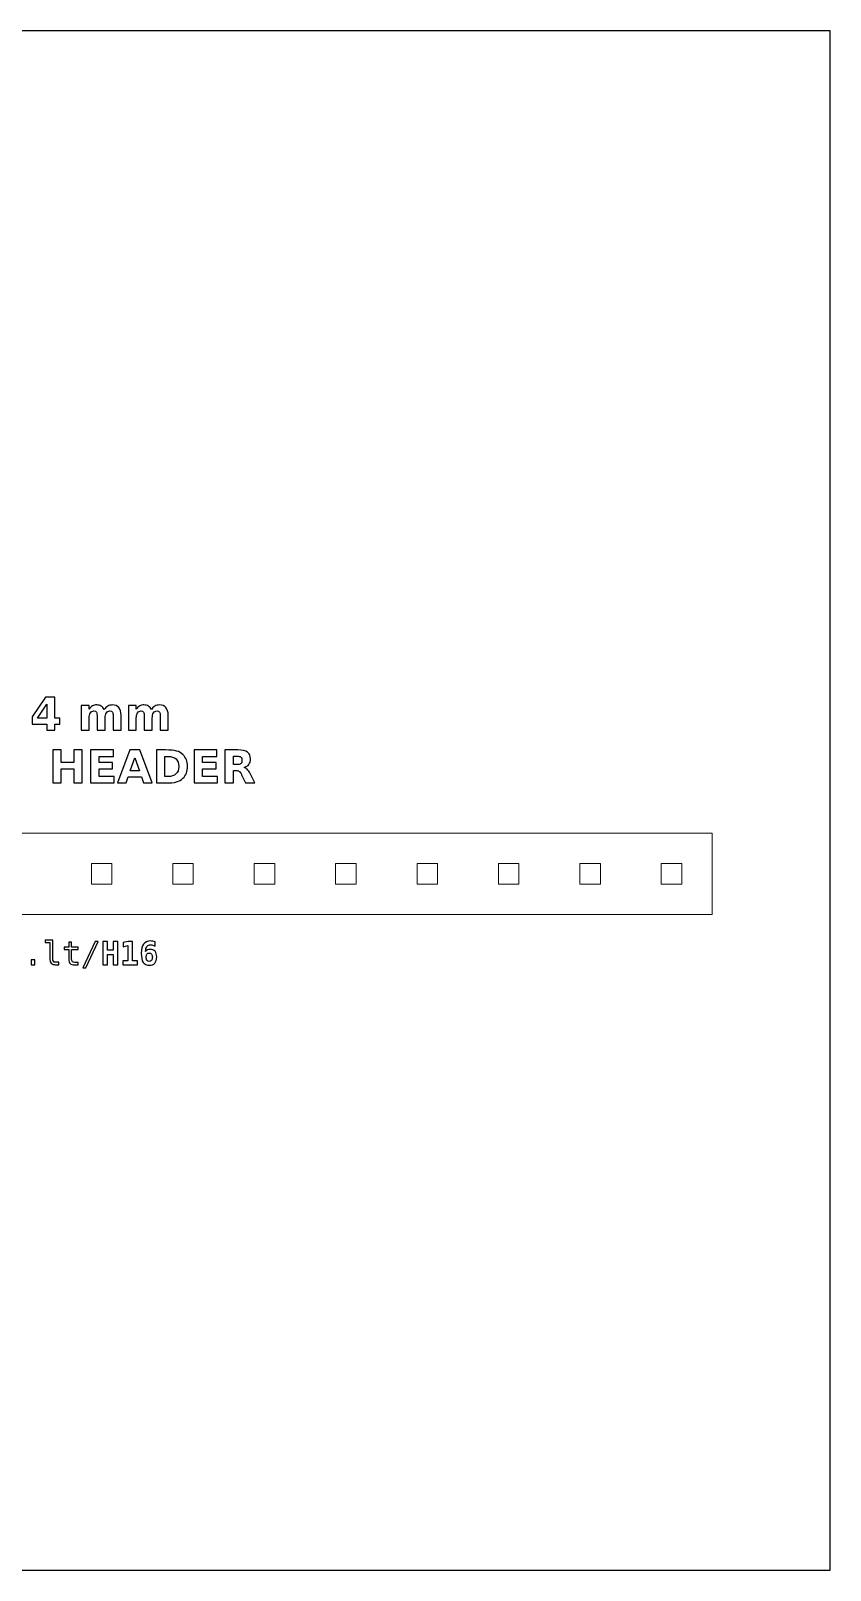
# Model space of a CAD drawing. Header units: centimetres. Extents: x -12.9 to -8.1, y -17.25 to -12.45.
# Drawn here: x -10.594 to -8.1, y -17.25 to -12.45 of the extents above; entities that cross this region are included whole.
import ezdxf

# ---------------------------------------------------------------- set-up
doc = ezdxf.new("R2010")
doc.units = ezdxf.units.CM
doc.header["$MEASUREMENT"] = 0
doc.layers.add('Layer 1', color=7, linetype='Continuous')

msp = doc.modelspace()

# ---------------------------------------------------------------- linework, layer by layer
at = {"layer": 'Layer 1', "color": 7}
msp.add_lwpolyline([(-12.9, -17.25), (-8.1, -17.25), (-8.1, -12.45), (-12.9, -12.45), (-12.9, -17.25)], close=True, dxfattribs=at)
at = {"layer": 'Layer 1', "color": 7, "lineweight": 20}
for points in [[(-12.532, -15.20555), (-8.468, -15.20555), (-8.468, -14.95155), (-12.532, -14.95155), (-12.532, -15.20555)], [(-10.405, -15.11055), (-10.341, -15.11055), (-10.341, -15.04655), (-10.405, -15.04655), (-10.405, -15.11055)], [(-10.151, -15.11055), (-10.087, -15.11055), (-10.087, -15.04655), (-10.151, -15.04655), (-10.151, -15.11055)], [(-9.897, -15.11055), (-9.833, -15.11055), (-9.833, -15.04655), (-9.897, -15.04655), (-9.897, -15.11055)], [(-9.643, -15.11055), (-9.579, -15.11055), (-9.579, -15.04655), (-9.643, -15.04655), (-9.643, -15.11055)], [(-9.389, -15.11055), (-9.325, -15.11055), (-9.325, -15.04655), (-9.389, -15.04655), (-9.389, -15.11055)], [(-9.135, -15.11055), (-9.071, -15.11055), (-9.071, -15.04655), (-9.135, -15.04655), (-9.135, -15.11055)], [(-8.881, -15.11055), (-8.817, -15.11055), (-8.817, -15.04655), (-8.881, -15.04655), (-8.881, -15.11055)], [(-8.627, -15.11055), (-8.563, -15.11055), (-8.563, -15.04655), (-8.627, -15.04655), (-8.627, -15.11055)]]:
    msp.add_lwpolyline(points, close=True, dxfattribs=at)
at = {"layer": 'Layer 1', "color": 250}
for points, knots in [([(-10.54815, -14.52815), (-10.54815, -14.52815), (-10.51865, -14.52815), (-10.51865, -14.52815), (-10.51865, -14.52815), (-10.51865, -14.52815), (-10.51865, -14.59306), (-10.51865, -14.59306), (-10.51865, -14.59306), (-10.51865, -14.59306), (-10.50398, -14.59306), (-10.50398, -14.59306), (-10.50398, -14.59306), (-10.50398, -14.59306), (-10.50398, -14.61228), (-10.50398, -14.61228), (-10.50398, -14.61228), (-10.50398, -14.61228), (-10.51865, -14.61228), (-10.51865, -14.61228), (-10.51865, -14.61228), (-10.51865, -14.61228), (-10.51865, -14.63102), (-10.51865, -14.63102), (-10.51865, -14.63102), (-10.51865, -14.63102), (-10.54372, -14.63102), (-10.54372, -14.63102), (-10.54372, -14.63102), (-10.54372, -14.63102), (-10.54372, -14.61228), (-10.54372, -14.61228), (-10.54372, -14.61228), (-10.54372, -14.61228), (-10.58935, -14.61228), (-10.58935, -14.61228), (-10.58935, -14.61228), (-10.58935, -14.61228), (-10.58935, -14.58953), (-10.58935, -14.58953), (-10.58935, -14.58953), (-10.58935, -14.58953), (-10.54815, -14.52815), (-10.54815, -14.52815)], [0, 0, 0, 0, 0.0909091, 0.0909091, 0.0909091, 0.0909091, 0.1818182, 0.1818182, 0.1818182, 0.1818182, 0.2727273, 0.2727273, 0.2727273, 0.2727273, 0.3636364, 0.3636364, 0.3636364, 0.3636364, 0.4545455, 0.4545455, 0.4545455, 0.4545455, 0.5454545, 0.5454545, 0.5454545, 0.5454545, 0.6363636, 0.6363636, 0.6363636, 0.6363636, 0.7272727, 0.7272727, 0.7272727, 0.7272727, 0.8181818, 0.8181818, 0.8181818, 0.8181818, 0.9090909, 0.9090909, 0.9090909, 0.9090909, 1, 1, 1, 1]), ([(-10.54372, -14.55), (-10.54372, -14.55), (-10.57282, -14.59306), (-10.57282, -14.59306), (-10.57282, -14.59306), (-10.57282, -14.59306), (-10.54372, -14.59306), (-10.54372, -14.59306), (-10.54372, -14.59306), (-10.54372, -14.59306), (-10.54372, -14.55), (-10.54372, -14.55)], [0, 0, 0, 0, 0.3333333, 0.3333333, 0.3333333, 0.3333333, 0.6666667, 0.6666667, 0.6666667, 0.6666667, 1, 1, 1, 1]), ([(-10.36501, -14.56667), (-10.36188, -14.5619), (-10.35819, -14.55825), (-10.35388, -14.55576), (-10.35388, -14.55576), (-10.34958, -14.55324), (-10.34488, -14.552), (-10.33973, -14.552), (-10.33973, -14.552), (-10.33086, -14.552), (-10.32411, -14.55473), (-10.31948, -14.56021), (-10.31948, -14.56021), (-10.31484, -14.56566), (-10.31251, -14.57361), (-10.31251, -14.58403), (-10.31251, -14.58403), (-10.31251, -14.58403), (-10.31251, -14.63102), (-10.31251, -14.63102), (-10.31251, -14.63102), (-10.31251, -14.63102), (-10.33733, -14.63102), (-10.33733, -14.63102), (-10.33733, -14.63102), (-10.33733, -14.63102), (-10.33733, -14.59078), (-10.33733, -14.59078), (-10.33733, -14.59078), (-10.33728, -14.59019), (-10.33726, -14.58958), (-10.33723, -14.58892), (-10.33723, -14.58892), (-10.33721, -14.58829), (-10.33719, -14.58737), (-10.33719, -14.58617), (-10.33719, -14.58617), (-10.33719, -14.58071), (-10.33798, -14.57674), (-10.33961, -14.57429), (-10.33961, -14.57429), (-10.34121, -14.57182), (-10.34379, -14.5706), (-10.34737, -14.5706), (-10.34737, -14.5706), (-10.35207, -14.5706), (-10.35567, -14.57253), (-10.35823, -14.57639), (-10.35823, -14.57639), (-10.36077, -14.58024), (-10.36209, -14.58582), (-10.36219, -14.59313), (-10.36219, -14.59313), (-10.36219, -14.59313), (-10.36219, -14.63102), (-10.36219, -14.63102), (-10.36219, -14.63102), (-10.36219, -14.63102), (-10.387, -14.63102), (-10.387, -14.63102), (-10.387, -14.63102), (-10.387, -14.63102), (-10.387, -14.59078), (-10.387, -14.59078), (-10.387, -14.59078), (-10.387, -14.58224), (-10.38773, -14.57674), (-10.38921, -14.57429), (-10.38921, -14.57429), (-10.39067, -14.57182), (-10.39328, -14.5706), (-10.39704, -14.5706), (-10.39704, -14.5706), (-10.40179, -14.5706), (-10.40544, -14.57255), (-10.408, -14.57643), (-10.408, -14.57643), (-10.41056, -14.58031), (-10.41186, -14.58584), (-10.41186, -14.59306), (-10.41186, -14.59306), (-10.41186, -14.59306), (-10.41186, -14.63102), (-10.41186, -14.63102), (-10.41186, -14.63102), (-10.41186, -14.63102), (-10.43667, -14.63102), (-10.43667, -14.63102), (-10.43667, -14.63102), (-10.43667, -14.63102), (-10.43667, -14.55386), (-10.43667, -14.55386), (-10.43667, -14.55386), (-10.43667, -14.55386), (-10.41186, -14.55386), (-10.41186, -14.55386), (-10.41186, -14.55386), (-10.41186, -14.55386), (-10.41186, -14.56517), (-10.41186, -14.56517), (-10.41186, -14.56517), (-10.40882, -14.56079), (-10.40534, -14.55753), (-10.40141, -14.55531), (-10.40141, -14.55531), (-10.39749, -14.5531), (-10.39316, -14.552), (-10.38843, -14.552), (-10.38843, -14.552), (-10.38312, -14.552), (-10.37839, -14.55329), (-10.37432, -14.55586), (-10.37432, -14.55586), (-10.37023, -14.55844), (-10.36712, -14.56204), (-10.36501, -14.56667)], [0, 0, 0, 0, 0.0344828, 0.0344828, 0.0344828, 0.0344828, 0.0689655, 0.0689655, 0.0689655, 0.0689655, 0.1034483, 0.1034483, 0.1034483, 0.1034483, 0.137931, 0.137931, 0.137931, 0.137931, 0.1724138, 0.1724138, 0.1724138, 0.1724138, 0.2068966, 0.2068966, 0.2068966, 0.2068966, 0.2413793, 0.2413793, 0.2413793, 0.2413793, 0.2758621, 0.2758621, 0.2758621, 0.2758621, 0.3103448, 0.3103448, 0.3103448, 0.3103448, 0.3448276, 0.3448276, 0.3448276, 0.3448276, 0.3793103, 0.3793103, 0.3793103, 0.3793103, 0.4137931, 0.4137931, 0.4137931, 0.4137931, 0.4482759, 0.4482759, 0.4482759, 0.4482759, 0.4827586, 0.4827586, 0.4827586, 0.4827586, 0.5172414, 0.5172414, 0.5172414, 0.5172414, 0.5517241, 0.5517241, 0.5517241, 0.5517241, 0.5862069, 0.5862069, 0.5862069, 0.5862069, 0.6206897, 0.6206897, 0.6206897, 0.6206897, 0.6551724, 0.6551724, 0.6551724, 0.6551724, 0.6896552, 0.6896552, 0.6896552, 0.6896552, 0.7241379, 0.7241379, 0.7241379, 0.7241379, 0.7586207, 0.7586207, 0.7586207, 0.7586207, 0.7931034, 0.7931034, 0.7931034, 0.7931034, 0.8275862, 0.8275862, 0.8275862, 0.8275862, 0.862069, 0.862069, 0.862069, 0.862069, 0.8965517, 0.8965517, 0.8965517, 0.8965517, 0.9310345, 0.9310345, 0.9310345, 0.9310345, 0.9655172, 0.9655172, 0.9655172, 0.9655172, 1, 1, 1, 1]), ([(-10.21797, -14.56667), (-10.21484, -14.5619), (-10.21115, -14.55825), (-10.20684, -14.55576), (-10.20684, -14.55576), (-10.20254, -14.55324), (-10.19784, -14.552), (-10.19269, -14.552), (-10.19269, -14.552), (-10.18382, -14.552), (-10.17707, -14.55473), (-10.17244, -14.56021), (-10.17244, -14.56021), (-10.1678, -14.56566), (-10.16547, -14.57361), (-10.16547, -14.58403), (-10.16547, -14.58403), (-10.16547, -14.58403), (-10.16547, -14.63102), (-10.16547, -14.63102), (-10.16547, -14.63102), (-10.16547, -14.63102), (-10.19029, -14.63102), (-10.19029, -14.63102), (-10.19029, -14.63102), (-10.19029, -14.63102), (-10.19029, -14.59078), (-10.19029, -14.59078), (-10.19029, -14.59078), (-10.19024, -14.59019), (-10.19022, -14.58958), (-10.19019, -14.58892), (-10.19019, -14.58892), (-10.19017, -14.58829), (-10.19015, -14.58737), (-10.19015, -14.58617), (-10.19015, -14.58617), (-10.19015, -14.58071), (-10.19094, -14.57674), (-10.19257, -14.57429), (-10.19257, -14.57429), (-10.19417, -14.57182), (-10.19675, -14.5706), (-10.20033, -14.5706), (-10.20033, -14.5706), (-10.20503, -14.5706), (-10.20863, -14.57253), (-10.21119, -14.57639), (-10.21119, -14.57639), (-10.21373, -14.58024), (-10.21505, -14.58582), (-10.21515, -14.59313), (-10.21515, -14.59313), (-10.21515, -14.59313), (-10.21515, -14.63102), (-10.21515, -14.63102), (-10.21515, -14.63102), (-10.21515, -14.63102), (-10.23996, -14.63102), (-10.23996, -14.63102), (-10.23996, -14.63102), (-10.23996, -14.63102), (-10.23996, -14.59078), (-10.23996, -14.59078), (-10.23996, -14.59078), (-10.23996, -14.58224), (-10.24069, -14.57674), (-10.24217, -14.57429), (-10.24217, -14.57429), (-10.24363, -14.57182), (-10.24624, -14.5706), (-10.25, -14.5706), (-10.25, -14.5706), (-10.25475, -14.5706), (-10.2584, -14.57255), (-10.26096, -14.57643), (-10.26096, -14.57643), (-10.26352, -14.58031), (-10.26482, -14.58584), (-10.26482, -14.59306), (-10.26482, -14.59306), (-10.26482, -14.59306), (-10.26482, -14.63102), (-10.26482, -14.63102), (-10.26482, -14.63102), (-10.26482, -14.63102), (-10.28963, -14.63102), (-10.28963, -14.63102), (-10.28963, -14.63102), (-10.28963, -14.63102), (-10.28963, -14.55386), (-10.28963, -14.55386), (-10.28963, -14.55386), (-10.28963, -14.55386), (-10.26482, -14.55386), (-10.26482, -14.55386), (-10.26482, -14.55386), (-10.26482, -14.55386), (-10.26482, -14.56517), (-10.26482, -14.56517), (-10.26482, -14.56517), (-10.26178, -14.56079), (-10.2583, -14.55753), (-10.25437, -14.55531), (-10.25437, -14.55531), (-10.25045, -14.5531), (-10.24612, -14.552), (-10.24139, -14.552), (-10.24139, -14.552), (-10.23608, -14.552), (-10.23135, -14.55329), (-10.22728, -14.55586), (-10.22728, -14.55586), (-10.22319, -14.55844), (-10.22008, -14.56204), (-10.21797, -14.56667)], [0, 0, 0, 0, 0.0344828, 0.0344828, 0.0344828, 0.0344828, 0.0689655, 0.0689655, 0.0689655, 0.0689655, 0.1034483, 0.1034483, 0.1034483, 0.1034483, 0.137931, 0.137931, 0.137931, 0.137931, 0.1724138, 0.1724138, 0.1724138, 0.1724138, 0.2068966, 0.2068966, 0.2068966, 0.2068966, 0.2413793, 0.2413793, 0.2413793, 0.2413793, 0.2758621, 0.2758621, 0.2758621, 0.2758621, 0.3103448, 0.3103448, 0.3103448, 0.3103448, 0.3448276, 0.3448276, 0.3448276, 0.3448276, 0.3793103, 0.3793103, 0.3793103, 0.3793103, 0.4137931, 0.4137931, 0.4137931, 0.4137931, 0.4482759, 0.4482759, 0.4482759, 0.4482759, 0.4827586, 0.4827586, 0.4827586, 0.4827586, 0.5172414, 0.5172414, 0.5172414, 0.5172414, 0.5517241, 0.5517241, 0.5517241, 0.5517241, 0.5862069, 0.5862069, 0.5862069, 0.5862069, 0.6206897, 0.6206897, 0.6206897, 0.6206897, 0.6551724, 0.6551724, 0.6551724, 0.6551724, 0.6896552, 0.6896552, 0.6896552, 0.6896552, 0.7241379, 0.7241379, 0.7241379, 0.7241379, 0.7586207, 0.7586207, 0.7586207, 0.7586207, 0.7931034, 0.7931034, 0.7931034, 0.7931034, 0.8275862, 0.8275862, 0.8275862, 0.8275862, 0.862069, 0.862069, 0.862069, 0.862069, 0.8965517, 0.8965517, 0.8965517, 0.8965517, 0.9310345, 0.9310345, 0.9310345, 0.9310345, 0.9655172, 0.9655172, 0.9655172, 0.9655172, 1, 1, 1, 1]), ([(-10.52566, -14.6924), (-10.52566, -14.6924), (-10.49913, -14.6924), (-10.49913, -14.6924), (-10.49913, -14.6924), (-10.49913, -14.6924), (-10.49913, -14.73161), (-10.49913, -14.73161), (-10.49913, -14.73161), (-10.49913, -14.73161), (-10.46, -14.73161), (-10.46, -14.73161), (-10.46, -14.73161), (-10.46, -14.73161), (-10.46, -14.6924), (-10.46, -14.6924), (-10.46, -14.6924), (-10.46, -14.6924), (-10.43347, -14.6924), (-10.43347, -14.6924), (-10.43347, -14.6924), (-10.43347, -14.6924), (-10.43347, -14.79527), (-10.43347, -14.79527), (-10.43347, -14.79527), (-10.43347, -14.79527), (-10.46, -14.79527), (-10.46, -14.79527), (-10.46, -14.79527), (-10.46, -14.79527), (-10.46, -14.75167), (-10.46, -14.75167), (-10.46, -14.75167), (-10.46, -14.75167), (-10.49913, -14.75167), (-10.49913, -14.75167), (-10.49913, -14.75167), (-10.49913, -14.75167), (-10.49913, -14.79527), (-10.49913, -14.79527), (-10.49913, -14.79527), (-10.49913, -14.79527), (-10.52566, -14.79527), (-10.52566, -14.79527), (-10.52566, -14.79527), (-10.52566, -14.79527), (-10.52566, -14.6924), (-10.52566, -14.6924)], [0, 0, 0, 0, 0.0833333, 0.0833333, 0.0833333, 0.0833333, 0.1666667, 0.1666667, 0.1666667, 0.1666667, 0.25, 0.25, 0.25, 0.25, 0.3333333, 0.3333333, 0.3333333, 0.3333333, 0.4166667, 0.4166667, 0.4166667, 0.4166667, 0.5, 0.5, 0.5, 0.5, 0.5833333, 0.5833333, 0.5833333, 0.5833333, 0.6666667, 0.6666667, 0.6666667, 0.6666667, 0.75, 0.75, 0.75, 0.75, 0.8333333, 0.8333333, 0.8333333, 0.8333333, 0.9166667, 0.9166667, 0.9166667, 0.9166667, 1, 1, 1, 1]), ([(-10.40757, -14.6924), (-10.40757, -14.6924), (-10.33598, -14.6924), (-10.33598, -14.6924), (-10.33598, -14.6924), (-10.33598, -14.6924), (-10.33598, -14.71246), (-10.33598, -14.71246), (-10.33598, -14.71246), (-10.33598, -14.71246), (-10.38104, -14.71246), (-10.38104, -14.71246), (-10.38104, -14.71246), (-10.38104, -14.71246), (-10.38104, -14.73161), (-10.38104, -14.73161), (-10.38104, -14.73161), (-10.38104, -14.73161), (-10.33869, -14.73161), (-10.33869, -14.73161), (-10.33869, -14.73161), (-10.33869, -14.73161), (-10.33869, -14.75167), (-10.33869, -14.75167), (-10.33869, -14.75167), (-10.33869, -14.75167), (-10.38104, -14.75167), (-10.38104, -14.75167), (-10.38104, -14.75167), (-10.38104, -14.75167), (-10.38104, -14.77521), (-10.38104, -14.77521), (-10.38104, -14.77521), (-10.38104, -14.77521), (-10.33448, -14.77521), (-10.33448, -14.77521), (-10.33448, -14.77521), (-10.33448, -14.77521), (-10.33448, -14.79527), (-10.33448, -14.79527), (-10.33448, -14.79527), (-10.33448, -14.79527), (-10.40757, -14.79527), (-10.40757, -14.79527), (-10.40757, -14.79527), (-10.40757, -14.79527), (-10.40757, -14.6924), (-10.40757, -14.6924)], [0, 0, 0, 0, 0.0833333, 0.0833333, 0.0833333, 0.0833333, 0.1666667, 0.1666667, 0.1666667, 0.1666667, 0.25, 0.25, 0.25, 0.25, 0.3333333, 0.3333333, 0.3333333, 0.3333333, 0.4166667, 0.4166667, 0.4166667, 0.4166667, 0.5, 0.5, 0.5, 0.5, 0.5833333, 0.5833333, 0.5833333, 0.5833333, 0.6666667, 0.6666667, 0.6666667, 0.6666667, 0.75, 0.75, 0.75, 0.75, 0.8333333, 0.8333333, 0.8333333, 0.8333333, 0.9166667, 0.9166667, 0.9166667, 0.9166667, 1, 1, 1, 1]), ([(-10.24875, -14.77655), (-10.24875, -14.77655), (-10.29024, -14.77655), (-10.29024, -14.77655), (-10.29024, -14.77655), (-10.29024, -14.77655), (-10.29678, -14.79527), (-10.29678, -14.79527), (-10.29678, -14.79527), (-10.29678, -14.79527), (-10.32345, -14.79527), (-10.32345, -14.79527), (-10.32345, -14.79527), (-10.32345, -14.79527), (-10.28535, -14.6924), (-10.28535, -14.6924), (-10.28535, -14.6924), (-10.28535, -14.6924), (-10.25372, -14.6924), (-10.25372, -14.6924), (-10.25372, -14.6924), (-10.25372, -14.6924), (-10.21562, -14.79527), (-10.21562, -14.79527), (-10.21562, -14.79527), (-10.21562, -14.79527), (-10.24229, -14.79527), (-10.24229, -14.79527), (-10.24229, -14.79527), (-10.24229, -14.79527), (-10.24875, -14.77655), (-10.24875, -14.77655)], [0, 0, 0, 0, 0.125, 0.125, 0.125, 0.125, 0.25, 0.25, 0.25, 0.25, 0.375, 0.375, 0.375, 0.375, 0.5, 0.5, 0.5, 0.5, 0.625, 0.625, 0.625, 0.625, 0.75, 0.75, 0.75, 0.75, 0.875, 0.875, 0.875, 0.875, 1, 1, 1, 1]), ([(-10.28363, -14.75745), (-10.28363, -14.75745), (-10.25543, -14.75745), (-10.25543, -14.75745), (-10.25543, -14.75745), (-10.25543, -14.75745), (-10.2695, -14.71653), (-10.2695, -14.71653), (-10.2695, -14.71653), (-10.2695, -14.71653), (-10.28363, -14.75745), (-10.28363, -14.75745)], [0, 0, 0, 0, 0.3333333, 0.3333333, 0.3333333, 0.3333333, 0.6666667, 0.6666667, 0.6666667, 0.6666667, 1, 1, 1, 1]), ([(-10.20195, -14.6924), (-10.20195, -14.6924), (-10.17396, -14.6924), (-10.17396, -14.6924), (-10.17396, -14.6924), (-10.15835, -14.6924), (-10.14673, -14.69351), (-10.13909, -14.69574), (-10.13909, -14.69574), (-10.13144, -14.69797), (-10.12488, -14.70174), (-10.1194, -14.70708), (-10.1194, -14.70708), (-10.11458, -14.71171), (-10.11101, -14.71707), (-10.10865, -14.72314), (-10.10865, -14.72314), (-10.10633, -14.72918), (-10.10515, -14.73605), (-10.10515, -14.74374), (-10.10515, -14.74374), (-10.10515, -14.7515), (-10.10633, -14.75842), (-10.10865, -14.76451), (-10.10865, -14.76451), (-10.11101, -14.7706), (-10.11458, -14.77596), (-10.1194, -14.78059), (-10.1194, -14.78059), (-10.12493, -14.78593), (-10.13154, -14.7897), (-10.13925, -14.79193), (-10.13925, -14.79193), (-10.14697, -14.79416), (-10.15854, -14.79527), (-10.17396, -14.79527), (-10.17396, -14.79527), (-10.17396, -14.79527), (-10.20195, -14.79527), (-10.20195, -14.79527), (-10.20195, -14.79527), (-10.20195, -14.79527), (-10.20195, -14.6924), (-10.20195, -14.6924)], [0, 0, 0, 0, 0.0909091, 0.0909091, 0.0909091, 0.0909091, 0.1818182, 0.1818182, 0.1818182, 0.1818182, 0.2727273, 0.2727273, 0.2727273, 0.2727273, 0.3636364, 0.3636364, 0.3636364, 0.3636364, 0.4545455, 0.4545455, 0.4545455, 0.4545455, 0.5454545, 0.5454545, 0.5454545, 0.5454545, 0.6363636, 0.6363636, 0.6363636, 0.6363636, 0.7272727, 0.7272727, 0.7272727, 0.7272727, 0.8181818, 0.8181818, 0.8181818, 0.8181818, 0.9090909, 0.9090909, 0.9090909, 0.9090909, 1, 1, 1, 1]), ([(-10.17542, -14.71246), (-10.17542, -14.71246), (-10.17542, -14.77521), (-10.17542, -14.77521), (-10.17542, -14.77521), (-10.17542, -14.77521), (-10.16592, -14.77521), (-10.16592, -14.77521), (-10.16592, -14.77521), (-10.15508, -14.77521), (-10.1468, -14.77253), (-10.14109, -14.76714), (-10.14109, -14.76714), (-10.13537, -14.76178), (-10.1325, -14.75397), (-10.1325, -14.74374), (-10.1325, -14.74374), (-10.1325, -14.73353), (-10.13535, -14.72577), (-10.14104, -14.72046), (-10.14104, -14.72046), (-10.14673, -14.71512), (-10.15503, -14.71246), (-10.16592, -14.71246), (-10.16592, -14.71246), (-10.16592, -14.71246), (-10.17542, -14.71246), (-10.17542, -14.71246)], [0, 0, 0, 0, 0.1428571, 0.1428571, 0.1428571, 0.1428571, 0.2857143, 0.2857143, 0.2857143, 0.2857143, 0.4285714, 0.4285714, 0.4285714, 0.4285714, 0.5714286, 0.5714286, 0.5714286, 0.5714286, 0.7142857, 0.7142857, 0.7142857, 0.7142857, 0.8571429, 0.8571429, 0.8571429, 0.8571429, 1, 1, 1, 1]), ([(-10.08483, -14.6924), (-10.08483, -14.6924), (-10.01324, -14.6924), (-10.01324, -14.6924), (-10.01324, -14.6924), (-10.01324, -14.6924), (-10.01324, -14.71246), (-10.01324, -14.71246), (-10.01324, -14.71246), (-10.01324, -14.71246), (-10.0583, -14.71246), (-10.0583, -14.71246), (-10.0583, -14.71246), (-10.0583, -14.71246), (-10.0583, -14.73161), (-10.0583, -14.73161), (-10.0583, -14.73161), (-10.0583, -14.73161), (-10.01595, -14.73161), (-10.01595, -14.73161), (-10.01595, -14.73161), (-10.01595, -14.73161), (-10.01595, -14.75167), (-10.01595, -14.75167), (-10.01595, -14.75167), (-10.01595, -14.75167), (-10.0583, -14.75167), (-10.0583, -14.75167), (-10.0583, -14.75167), (-10.0583, -14.75167), (-10.0583, -14.77521), (-10.0583, -14.77521), (-10.0583, -14.77521), (-10.0583, -14.77521), (-10.01174, -14.77521), (-10.01174, -14.77521), (-10.01174, -14.77521), (-10.01174, -14.77521), (-10.01174, -14.79527), (-10.01174, -14.79527), (-10.01174, -14.79527), (-10.01174, -14.79527), (-10.08483, -14.79527), (-10.08483, -14.79527), (-10.08483, -14.79527), (-10.08483, -14.79527), (-10.08483, -14.6924), (-10.08483, -14.6924)], [0, 0, 0, 0, 0.0833333, 0.0833333, 0.0833333, 0.0833333, 0.1666667, 0.1666667, 0.1666667, 0.1666667, 0.25, 0.25, 0.25, 0.25, 0.3333333, 0.3333333, 0.3333333, 0.3333333, 0.4166667, 0.4166667, 0.4166667, 0.4166667, 0.5, 0.5, 0.5, 0.5, 0.5833333, 0.5833333, 0.5833333, 0.5833333, 0.6666667, 0.6666667, 0.6666667, 0.6666667, 0.75, 0.75, 0.75, 0.75, 0.8333333, 0.8333333, 0.8333333, 0.8333333, 0.9166667, 0.9166667, 0.9166667, 0.9166667, 1, 1, 1, 1]), ([(-9.9619, -14.75635), (-9.9619, -14.75635), (-9.9619, -14.79527), (-9.9619, -14.79527), (-9.9619, -14.79527), (-9.9619, -14.79527), (-9.98843, -14.79527), (-9.98843, -14.79527), (-9.98843, -14.79527), (-9.98843, -14.79527), (-9.98843, -14.6924), (-9.98843, -14.6924), (-9.98843, -14.6924), (-9.98843, -14.6924), (-9.94791, -14.6924), (-9.94791, -14.6924), (-9.94791, -14.6924), (-9.93436, -14.6924), (-9.92441, -14.69468), (-9.91811, -14.69922), (-9.91811, -14.69922), (-9.91179, -14.70376), (-9.90863, -14.71096), (-9.90863, -14.72079), (-9.90863, -14.72079), (-9.90863, -14.72758), (-9.91028, -14.73318), (-9.91355, -14.73753), (-9.91355, -14.73753), (-9.91684, -14.74191), (-9.9218, -14.74513), (-9.92841, -14.74718), (-9.92841, -14.74718), (-9.92479, -14.74802), (-9.92152, -14.74988), (-9.91865, -14.7528), (-9.91865, -14.7528), (-9.91578, -14.75571), (-9.91289, -14.76013), (-9.90995, -14.76606), (-9.90995, -14.76606), (-9.90995, -14.76606), (-9.89553, -14.79527), (-9.89553, -14.79527), (-9.89553, -14.79527), (-9.89553, -14.79527), (-9.9238, -14.79527), (-9.9238, -14.79527), (-9.9238, -14.79527), (-9.9238, -14.79527), (-9.93634, -14.76971), (-9.93634, -14.76971), (-9.93634, -14.76971), (-9.93885, -14.76458), (-9.94142, -14.76105), (-9.94403, -14.75917), (-9.94403, -14.75917), (-9.94662, -14.75729), (-9.95007, -14.75635), (-9.9544, -14.75635), (-9.9544, -14.75635), (-9.9544, -14.75635), (-9.9619, -14.75635), (-9.9619, -14.75635)], [0, 0, 0, 0, 0.0625, 0.0625, 0.0625, 0.0625, 0.125, 0.125, 0.125, 0.125, 0.1875, 0.1875, 0.1875, 0.1875, 0.25, 0.25, 0.25, 0.25, 0.3125, 0.3125, 0.3125, 0.3125, 0.375, 0.375, 0.375, 0.375, 0.4375, 0.4375, 0.4375, 0.4375, 0.5, 0.5, 0.5, 0.5, 0.5625, 0.5625, 0.5625, 0.5625, 0.625, 0.625, 0.625, 0.625, 0.6875, 0.6875, 0.6875, 0.6875, 0.75, 0.75, 0.75, 0.75, 0.8125, 0.8125, 0.8125, 0.8125, 0.875, 0.875, 0.875, 0.875, 0.9375, 0.9375, 0.9375, 0.9375, 1, 1, 1, 1]), ([(-9.95073, -14.73803), (-9.94518, -14.73803), (-9.94118, -14.73699), (-9.93878, -14.73492), (-9.93878, -14.73492), (-9.93636, -14.73285), (-9.93516, -14.72944), (-9.93516, -14.72471), (-9.93516, -14.72471), (-9.93516, -14.72003), (-9.93636, -14.71667), (-9.93878, -14.71465), (-9.93878, -14.71465), (-9.94118, -14.71263), (-9.94518, -14.71162), (-9.95073, -14.71162), (-9.95073, -14.71162), (-9.95073, -14.71162), (-9.9619, -14.71162), (-9.9619, -14.71162), (-9.9619, -14.71162), (-9.9619, -14.71162), (-9.9619, -14.73803), (-9.9619, -14.73803), (-9.9619, -14.73803), (-9.9619, -14.73803), (-9.95073, -14.73803), (-9.95073, -14.73803)], [0, 0, 0, 0, 0.1428571, 0.1428571, 0.1428571, 0.1428571, 0.2857143, 0.2857143, 0.2857143, 0.2857143, 0.4285714, 0.4285714, 0.4285714, 0.4285714, 0.5714286, 0.5714286, 0.5714286, 0.5714286, 0.7142857, 0.7142857, 0.7142857, 0.7142857, 0.8571429, 0.8571429, 0.8571429, 0.8571429, 1, 1, 1, 1]), ([(-10.52577, -15.34235), (-10.52577, -15.34639), (-10.52503, -15.34942), (-10.52355, -15.35147), (-10.52355, -15.35147), (-10.52207, -15.35352), (-10.51988, -15.35455), (-10.51698, -15.35455), (-10.51698, -15.35455), (-10.51698, -15.35455), (-10.50648, -15.35455), (-10.50648, -15.35455), (-10.50648, -15.35455), (-10.50648, -15.35455), (-10.50648, -15.36217), (-10.50648, -15.36217), (-10.50648, -15.36217), (-10.50648, -15.36217), (-10.51785, -15.36217), (-10.51785, -15.36217), (-10.51785, -15.36217), (-10.52323, -15.36217), (-10.52738, -15.36044), (-10.53033, -15.35699), (-10.53033, -15.35699), (-10.53328, -15.35354), (-10.53475, -15.34865), (-10.53475, -15.34235), (-10.53475, -15.34235), (-10.53475, -15.34235), (-10.53475, -15.29268), (-10.53475, -15.29268), (-10.53475, -15.29268), (-10.53475, -15.29268), (-10.54915, -15.29268), (-10.54915, -15.29268), (-10.54915, -15.29268), (-10.54915, -15.29268), (-10.54915, -15.28565), (-10.54915, -15.28565), (-10.54915, -15.28565), (-10.54915, -15.28565), (-10.52577, -15.28565), (-10.52577, -15.28565), (-10.52577, -15.28565), (-10.52577, -15.28565), (-10.52577, -15.34235), (-10.52577, -15.34235)], [0, 0, 0, 0, 0.0833333, 0.0833333, 0.0833333, 0.0833333, 0.1666667, 0.1666667, 0.1666667, 0.1666667, 0.25, 0.25, 0.25, 0.25, 0.3333333, 0.3333333, 0.3333333, 0.3333333, 0.4166667, 0.4166667, 0.4166667, 0.4166667, 0.5, 0.5, 0.5, 0.5, 0.5833333, 0.5833333, 0.5833333, 0.5833333, 0.6666667, 0.6666667, 0.6666667, 0.6666667, 0.75, 0.75, 0.75, 0.75, 0.8333333, 0.8333333, 0.8333333, 0.8333333, 0.9166667, 0.9166667, 0.9166667, 0.9166667, 1, 1, 1, 1]), ([(-10.46677, -15.29195), (-10.46677, -15.29195), (-10.46677, -15.30748), (-10.46677, -15.30748), (-10.46677, -15.30748), (-10.46677, -15.30748), (-10.44635, -15.30748), (-10.44635, -15.30748), (-10.44635, -15.30748), (-10.44635, -15.30748), (-10.44635, -15.31447), (-10.44635, -15.31447), (-10.44635, -15.31447), (-10.44635, -15.31447), (-10.46677, -15.31447), (-10.46677, -15.31447), (-10.46677, -15.31447), (-10.46677, -15.31447), (-10.46677, -15.34415), (-10.46677, -15.34415), (-10.46677, -15.34415), (-10.46677, -15.34819), (-10.46601, -15.351), (-10.46447, -15.35259), (-10.46447, -15.35259), (-10.46294, -15.35419), (-10.46027, -15.35499), (-10.45647, -15.35499), (-10.45647, -15.35499), (-10.45647, -15.35499), (-10.44635, -15.35499), (-10.44635, -15.35499), (-10.44635, -15.35499), (-10.44635, -15.35499), (-10.44635, -15.36217), (-10.44635, -15.36217), (-10.44635, -15.36217), (-10.44635, -15.36217), (-10.45734, -15.36217), (-10.45734, -15.36217), (-10.45734, -15.36217), (-10.46409, -15.36217), (-10.46884, -15.36082), (-10.47161, -15.35812), (-10.47161, -15.35812), (-10.47437, -15.35542), (-10.47576, -15.35075), (-10.47576, -15.34415), (-10.47576, -15.34415), (-10.47576, -15.34415), (-10.47576, -15.31447), (-10.47576, -15.31447), (-10.47576, -15.31447), (-10.47576, -15.31447), (-10.49036, -15.31447), (-10.49036, -15.31447), (-10.49036, -15.31447), (-10.49036, -15.31447), (-10.49036, -15.30748), (-10.49036, -15.30748), (-10.49036, -15.30748), (-10.49036, -15.30748), (-10.47576, -15.30748), (-10.47576, -15.30748), (-10.47576, -15.30748), (-10.47576, -15.30748), (-10.47576, -15.29195), (-10.47576, -15.29195), (-10.47576, -15.29195), (-10.47576, -15.29195), (-10.46677, -15.29195), (-10.46677, -15.29195)], [0, 0, 0, 0, 0.0555556, 0.0555556, 0.0555556, 0.0555556, 0.1111111, 0.1111111, 0.1111111, 0.1111111, 0.1666667, 0.1666667, 0.1666667, 0.1666667, 0.2222222, 0.2222222, 0.2222222, 0.2222222, 0.2777778, 0.2777778, 0.2777778, 0.2777778, 0.3333333, 0.3333333, 0.3333333, 0.3333333, 0.3888889, 0.3888889, 0.3888889, 0.3888889, 0.4444444, 0.4444444, 0.4444444, 0.4444444, 0.5, 0.5, 0.5, 0.5, 0.5555556, 0.5555556, 0.5555556, 0.5555556, 0.6111111, 0.6111111, 0.6111111, 0.6111111, 0.6666667, 0.6666667, 0.6666667, 0.6666667, 0.7222222, 0.7222222, 0.7222222, 0.7222222, 0.7777778, 0.7777778, 0.7777778, 0.7777778, 0.8333333, 0.8333333, 0.8333333, 0.8333333, 0.8888889, 0.8888889, 0.8888889, 0.8888889, 0.9444444, 0.9444444, 0.9444444, 0.9444444, 1, 1, 1, 1]), ([(-10.39313, -15.28926), (-10.39313, -15.28926), (-10.38384, -15.28926), (-10.38384, -15.28926), (-10.38384, -15.28926), (-10.38384, -15.28926), (-10.42223, -15.37145), (-10.42223, -15.37145), (-10.42223, -15.37145), (-10.42223, -15.37145), (-10.43157, -15.37145), (-10.43157, -15.37145), (-10.43157, -15.37145), (-10.43157, -15.37145), (-10.39313, -15.28926), (-10.39313, -15.28926)], [0, 0, 0, 0, 0.25, 0.25, 0.25, 0.25, 0.5, 0.5, 0.5, 0.5, 0.75, 0.75, 0.75, 0.75, 1, 1, 1, 1]), ([(-10.36966, -15.28926), (-10.36966, -15.28926), (-10.35525, -15.28926), (-10.35525, -15.28926), (-10.35525, -15.28926), (-10.35525, -15.28926), (-10.35525, -15.31705), (-10.35525, -15.31705), (-10.35525, -15.31705), (-10.35525, -15.31705), (-10.33722, -15.31705), (-10.33722, -15.31705), (-10.33722, -15.31705), (-10.33722, -15.31705), (-10.33722, -15.28926), (-10.33722, -15.28926), (-10.33722, -15.28926), (-10.33722, -15.28926), (-10.32282, -15.28926), (-10.32282, -15.28926), (-10.32282, -15.28926), (-10.32282, -15.28926), (-10.32282, -15.36217), (-10.32282, -15.36217), (-10.32282, -15.36217), (-10.32282, -15.36217), (-10.33722, -15.36217), (-10.33722, -15.36217), (-10.33722, -15.36217), (-10.33722, -15.36217), (-10.33722, -15.32975), (-10.33722, -15.32975), (-10.33722, -15.32975), (-10.33722, -15.32975), (-10.35525, -15.32975), (-10.35525, -15.32975), (-10.35525, -15.32975), (-10.35525, -15.32975), (-10.35525, -15.36217), (-10.35525, -15.36217), (-10.35525, -15.36217), (-10.35525, -15.36217), (-10.36966, -15.36217), (-10.36966, -15.36217), (-10.36966, -15.36217), (-10.36966, -15.36217), (-10.36966, -15.28926), (-10.36966, -15.28926)], [0, 0, 0, 0, 0.0833333, 0.0833333, 0.0833333, 0.0833333, 0.1666667, 0.1666667, 0.1666667, 0.1666667, 0.25, 0.25, 0.25, 0.25, 0.3333333, 0.3333333, 0.3333333, 0.3333333, 0.4166667, 0.4166667, 0.4166667, 0.4166667, 0.5, 0.5, 0.5, 0.5, 0.5833333, 0.5833333, 0.5833333, 0.5833333, 0.6666667, 0.6666667, 0.6666667, 0.6666667, 0.75, 0.75, 0.75, 0.75, 0.8333333, 0.8333333, 0.8333333, 0.8333333, 0.9166667, 0.9166667, 0.9166667, 0.9166667, 1, 1, 1, 1]), ([(-10.30695, -15.34947), (-10.30695, -15.34947), (-10.29083, -15.34947), (-10.29083, -15.34947), (-10.29083, -15.34947), (-10.29083, -15.34947), (-10.29083, -15.30215), (-10.29083, -15.30215), (-10.29083, -15.30215), (-10.29083, -15.30215), (-10.30581, -15.30586), (-10.30581, -15.30586), (-10.30581, -15.30586), (-10.30581, -15.30586), (-10.30581, -15.29288), (-10.30581, -15.29288), (-10.30581, -15.29288), (-10.30581, -15.29288), (-10.29073, -15.28926), (-10.29073, -15.28926), (-10.29073, -15.28926), (-10.29073, -15.28926), (-10.27681, -15.28926), (-10.27681, -15.28926), (-10.27681, -15.28926), (-10.27681, -15.28926), (-10.27681, -15.34947), (-10.27681, -15.34947), (-10.27681, -15.34947), (-10.27681, -15.34947), (-10.26069, -15.34947), (-10.26069, -15.34947), (-10.26069, -15.34947), (-10.26069, -15.34947), (-10.26069, -15.36217), (-10.26069, -15.36217), (-10.26069, -15.36217), (-10.26069, -15.36217), (-10.30695, -15.36217), (-10.30695, -15.36217), (-10.30695, -15.36217), (-10.30695, -15.36217), (-10.30695, -15.34947), (-10.30695, -15.34947)], [0, 0, 0, 0, 0.0909091, 0.0909091, 0.0909091, 0.0909091, 0.1818182, 0.1818182, 0.1818182, 0.1818182, 0.2727273, 0.2727273, 0.2727273, 0.2727273, 0.3636364, 0.3636364, 0.3636364, 0.3636364, 0.4545455, 0.4545455, 0.4545455, 0.4545455, 0.5454545, 0.5454545, 0.5454545, 0.5454545, 0.6363636, 0.6363636, 0.6363636, 0.6363636, 0.7272727, 0.7272727, 0.7272727, 0.7272727, 0.8181818, 0.8181818, 0.8181818, 0.8181818, 0.9090909, 0.9090909, 0.9090909, 0.9090909, 1, 1, 1, 1]), ([(-10.20563, -15.29098), (-10.20563, -15.29098), (-10.20563, -15.30406), (-10.20563, -15.30406), (-10.20563, -15.30406), (-10.2082, -15.3026), (-10.21067, -15.3015), (-10.21303, -15.30076), (-10.21303, -15.30076), (-10.21538, -15.30003), (-10.21765, -15.29966), (-10.21983, -15.29966), (-10.21983, -15.29966), (-10.22503, -15.29966), (-10.229, -15.30141), (-10.23172, -15.30491), (-10.23172, -15.30491), (-10.23443, -15.30841), (-10.23585, -15.31358), (-10.23598, -15.32042), (-10.23598, -15.32042), (-10.23445, -15.3183), (-10.2325, -15.31672), (-10.23013, -15.31565), (-10.23013, -15.31565), (-10.22775, -15.3146), (-10.22495, -15.31407), (-10.22173, -15.31407), (-10.22173, -15.31407), (-10.21515, -15.31407), (-10.21008, -15.31615), (-10.2065, -15.3203), (-10.2065, -15.3203), (-10.20291, -15.32445), (-10.20113, -15.33033), (-10.20113, -15.33795), (-10.20113, -15.33795), (-10.20113, -15.34612), (-10.20315, -15.35245), (-10.20717, -15.35695), (-10.20717, -15.35695), (-10.21118, -15.36144), (-10.21683, -15.36369), (-10.22413, -15.36369), (-10.22413, -15.36369), (-10.23302, -15.36369), (-10.23947, -15.3607), (-10.24349, -15.35475), (-10.24349, -15.35475), (-10.2475, -15.34879), (-10.24952, -15.33917), (-10.24952, -15.32588), (-10.24952, -15.32588), (-10.24952, -15.31327), (-10.24707, -15.3038), (-10.24215, -15.2975), (-10.24215, -15.2975), (-10.23723, -15.2912), (-10.22987, -15.28805), (-10.22003, -15.28805), (-10.22003, -15.28805), (-10.21775, -15.28805), (-10.2154, -15.2883), (-10.21298, -15.28878), (-10.21298, -15.28878), (-10.21055, -15.28926), (-10.2081, -15.29), (-10.20563, -15.29098)], [0, 0, 0, 0, 0.0588235, 0.0588235, 0.0588235, 0.0588235, 0.1176471, 0.1176471, 0.1176471, 0.1176471, 0.1764706, 0.1764706, 0.1764706, 0.1764706, 0.2352941, 0.2352941, 0.2352941, 0.2352941, 0.2941176, 0.2941176, 0.2941176, 0.2941176, 0.3529412, 0.3529412, 0.3529412, 0.3529412, 0.4117647, 0.4117647, 0.4117647, 0.4117647, 0.4705882, 0.4705882, 0.4705882, 0.4705882, 0.5294118, 0.5294118, 0.5294118, 0.5294118, 0.5882353, 0.5882353, 0.5882353, 0.5882353, 0.6470588, 0.6470588, 0.6470588, 0.6470588, 0.7058824, 0.7058824, 0.7058824, 0.7058824, 0.7647059, 0.7647059, 0.7647059, 0.7647059, 0.8235294, 0.8235294, 0.8235294, 0.8235294, 0.8823529, 0.8823529, 0.8823529, 0.8823529, 0.9411765, 0.9411765, 0.9411765, 0.9411765, 1, 1, 1, 1]), ([(-10.59329, -15.34727), (-10.59329, -15.34727), (-10.58099, -15.34727), (-10.58099, -15.34727), (-10.58099, -15.34727), (-10.58099, -15.34727), (-10.58099, -15.36217), (-10.58099, -15.36217), (-10.58099, -15.36217), (-10.58099, -15.36217), (-10.59329, -15.36217), (-10.59329, -15.36217), (-10.59329, -15.36217), (-10.59329, -15.36217), (-10.59329, -15.34727), (-10.59329, -15.34727)], [0, 0, 0, 0, 0.25, 0.25, 0.25, 0.25, 0.5, 0.5, 0.5, 0.5, 0.75, 0.75, 0.75, 0.75, 1, 1, 1, 1]), ([(-10.22452, -15.32563), (-10.22763, -15.32563), (-10.23002, -15.32677), (-10.23167, -15.32903), (-10.23167, -15.32903), (-10.23332, -15.3313), (-10.23413, -15.33457), (-10.23413, -15.33887), (-10.23413, -15.33887), (-10.23413, -15.34313), (-10.23332, -15.3464), (-10.23167, -15.34867), (-10.23167, -15.34867), (-10.23002, -15.35094), (-10.22763, -15.35207), (-10.22452, -15.35207), (-10.22452, -15.35207), (-10.22138, -15.35207), (-10.21898, -15.35094), (-10.21732, -15.34867), (-10.21732, -15.34867), (-10.21563, -15.3464), (-10.2148, -15.34313), (-10.2148, -15.33887), (-10.2148, -15.33887), (-10.2148, -15.3346), (-10.21563, -15.33133), (-10.21732, -15.32905), (-10.21732, -15.32905), (-10.21898, -15.32677), (-10.22138, -15.32563), (-10.22452, -15.32563)], [0, 0, 0, 0, 0.125, 0.125, 0.125, 0.125, 0.25, 0.25, 0.25, 0.25, 0.375, 0.375, 0.375, 0.375, 0.5, 0.5, 0.5, 0.5, 0.625, 0.625, 0.625, 0.625, 0.75, 0.75, 0.75, 0.75, 0.875, 0.875, 0.875, 0.875, 1, 1, 1, 1])]:
    msp.add_open_spline(points, degree=3, knots=knots, dxfattribs=at)

doc.saveas('drawing.dxf')
